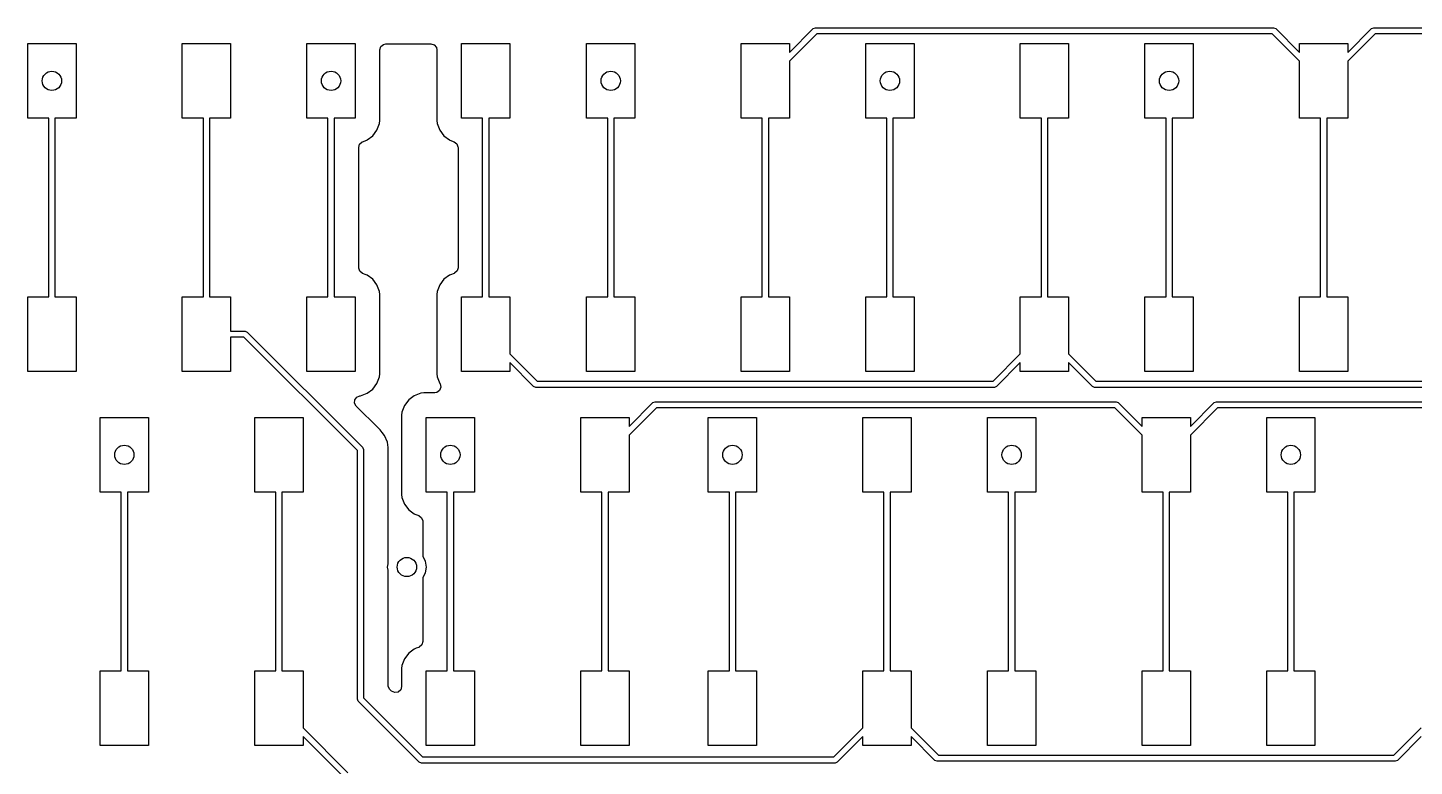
# Model space of a CAD drawing. Extents: x 1.41 to 5.4, y -5.53 to -2.36.
# Drawn here: x 1.423 to 2.553, y -4.674 to -4.072 of the extents above; entities that cross this region are included whole.
import ezdxf

# ---------------------------------------------------------------- set-up
doc = ezdxf.new("R2010")
doc.units = 0
doc.header["$MEASUREMENT"] = 0
doc.layers.add('BLACK', color=7, linetype='CONTINUOUS')

msp = doc.modelspace()

# ---------------------------------------------------------------- linework, layer by layer
at = {"layer": 'BLACK', "linetype": 'CONTINUOUS'}
for p, q in [((2.04409, -4.09194), (2.06351, -4.07252)), ((2.06631, -4.07679), (2.04409, -4.09901)), ((2.06351, -4.07252), (2.06528, -4.07179)), ((2.06528, -4.07179), (2.43866, -4.07179)), ((2.43763, -4.07679), (2.06631, -4.07679)), ((2.45984, -4.09901), (2.43763, -4.07679)), ((2.43866, -4.07179), (2.44043, -4.07252)), ((2.44043, -4.07252), (2.45984, -4.09194)), ((2.49921, -4.09194), (2.51863, -4.07252)), ((2.52143, -4.07679), (2.49921, -4.09901)), ((2.51863, -4.07252), (2.52039, -4.07179)), ((2.51863, -4.07252), (2.51863, -4.07252)), ((2.52039, -4.07179), (2.89417, -4.07179)), ((2.89314, -4.07679), (2.52143, -4.07679)), ((1.42323, -4.14567), (1.42323, -4.08465)), ((1.42323, -4.08465), (1.4626, -4.08465)), ((1.4626, -4.08465), (1.4626, -4.14567)), ((1.54921, -4.14567), (1.54921, -4.08465)), ((1.54921, -4.08465), (1.58858, -4.08465)), ((1.58858, -4.08465), (1.58858, -4.14567)), ((1.65079, -4.14567), (1.65079, -4.08465)), ((1.65079, -4.08465), (1.69016, -4.08465)), ((1.69016, -4.08465), (1.69016, -4.14567)), ((1.71018, -4.08994), (1.71096, -4.08726)), ((1.71018, -4.14756), (1.71018, -4.08994)), ((1.71096, -4.08726), (1.71308, -4.08543)), ((1.71308, -4.08543), (1.71514, -4.08498)), ((1.71514, -4.08498), (1.75179, -4.08498)), ((1.75179, -4.08498), (1.75447, -4.08577)), ((1.75447, -4.08577), (1.7563, -4.08788)), ((1.7563, -4.08788), (1.75675, -4.08994)), ((1.75675, -4.08994), (1.75675, -4.14756)), ((1.77677, -4.14567), (1.77677, -4.08465)), ((1.77677, -4.08465), (1.81614, -4.08465)), ((1.81614, -4.08465), (1.81614, -4.14567)), ((1.87874, -4.14567), (1.87874, -4.08465)), ((1.87874, -4.08465), (1.91811, -4.08465)), ((1.91811, -4.08465), (1.91811, -4.14567)), ((2.00472, -4.14567), (2.00472, -4.08465)), ((2.00472, -4.08465), (2.04409, -4.08465)), ((2.04409, -4.08465), (2.04409, -4.09194)), ((2.1063, -4.14567), (2.1063, -4.08465)), ((2.1063, -4.08465), (2.14567, -4.08465)), ((2.14567, -4.08465), (2.14567, -4.14567)), ((2.23228, -4.14567), (2.23228, -4.08465)), ((2.23228, -4.08465), (2.27165, -4.08465)), ((2.27165, -4.08465), (2.27165, -4.14567)), ((2.33386, -4.14567), (2.33386, -4.08465)), ((2.33386, -4.08465), (2.37323, -4.08465)), ((2.37323, -4.08465), (2.37323, -4.14567)), ((2.45984, -4.09194), (2.45984, -4.08465)), ((2.45984, -4.08465), (2.49921, -4.08465)), ((2.49921, -4.08465), (2.49921, -4.09194)), ((2.04409, -4.09901), (2.04409, -4.14567)), ((2.45984, -4.14567), (2.45984, -4.09901)), ((2.49921, -4.09901), (2.49921, -4.14567)), ((1.44041, -4.14567), (1.42323, -4.14567)), ((1.44041, -4.29134), (1.44041, -4.14567)), ((1.4626, -4.14567), (1.44541, -4.14567)), ((1.44541, -4.14567), (1.44541, -4.29134)), ((1.5664, -4.14567), (1.54921, -4.14567)), ((1.5664, -4.29134), (1.5664, -4.14567)), ((1.58858, -4.14567), (1.5714, -4.14567)), ((1.5714, -4.14567), (1.5714, -4.29134)), ((1.66797, -4.14567), (1.65079, -4.14567)), ((1.66797, -4.29134), (1.66797, -4.14567)), ((1.69016, -4.14567), (1.67297, -4.14567)), ((1.67297, -4.14567), (1.67297, -4.29134)), ((1.70991, -4.15001), (1.71018, -4.14756)), ((1.75675, -4.14756), (1.75702, -4.15001)), ((1.79396, -4.14567), (1.77677, -4.14567)), ((1.79396, -4.29134), (1.79396, -4.14567)), ((1.81614, -4.14567), (1.79896, -4.14567)), ((1.79896, -4.14567), (1.79896, -4.29134)), ((1.89593, -4.14567), (1.87874, -4.14567)), ((1.89593, -4.29134), (1.89593, -4.14567)), ((1.91811, -4.14567), (1.90093, -4.14567)), ((1.90093, -4.14567), (1.90093, -4.29134)), ((2.02191, -4.14567), (2.00472, -4.14567)), ((2.02191, -4.29134), (2.02191, -4.14567)), ((2.04409, -4.14567), (2.02691, -4.14567)), ((2.02691, -4.14567), (2.02691, -4.29134)), ((2.12348, -4.14567), (2.1063, -4.14567)), ((2.12348, -4.29134), (2.12348, -4.14567)), ((2.14567, -4.14567), (2.12848, -4.14567)), ((2.12848, -4.14567), (2.12848, -4.29134)), ((2.24947, -4.14567), (2.23228, -4.14567)), ((2.24947, -4.29134), (2.24947, -4.14567)), ((2.27165, -4.14567), (2.25447, -4.14567)), ((2.25447, -4.14567), (2.25447, -4.29134)), ((2.35104, -4.14567), (2.33386, -4.14567)), ((2.35104, -4.29134), (2.35104, -4.14567)), ((2.37323, -4.14567), (2.35604, -4.14567)), ((2.35604, -4.14567), (2.35604, -4.29134)), ((2.47703, -4.14567), (2.45984, -4.14567)), ((2.47703, -4.29134), (2.47703, -4.14567)), ((2.49921, -4.14567), (2.48203, -4.14567)), ((2.48203, -4.14567), (2.48203, -4.29134)), ((1.70446, -4.15997), (1.7079, -4.15538)), ((1.7079, -4.15538), (1.70991, -4.15001)), ((1.75702, -4.15001), (1.75903, -4.15538)), ((1.75903, -4.15538), (1.76247, -4.15997)), ((1.69299, -4.16943), (1.69378, -4.16674)), ((1.69299, -4.26758), (1.69299, -4.16943)), ((1.69378, -4.16674), (1.69589, -4.16491)), ((1.69589, -4.16491), (1.69621, -4.16478)), ((1.69621, -4.16478), (1.69954, -4.16353)), ((1.69954, -4.16353), (1.69987, -4.16341)), ((1.69987, -4.16341), (1.70446, -4.15997)), ((1.76247, -4.15997), (1.76706, -4.16341)), ((1.76706, -4.16341), (1.76739, -4.16353)), ((1.76739, -4.16353), (1.77072, -4.16478)), ((1.77072, -4.16478), (1.77295, -4.16646)), ((1.77295, -4.16646), (1.77392, -4.16908)), ((1.77392, -4.16908), (1.77394, -4.16943)), ((1.77394, -4.16943), (1.77394, -4.26758)), ((1.693, -4.26793), (1.69299, -4.26758)), ((1.69398, -4.27055), (1.693, -4.26793)), ((1.69621, -4.27223), (1.69398, -4.27055)), ((1.77315, -4.27026), (1.77104, -4.27209)), ((1.77394, -4.26758), (1.77315, -4.27026)), ((1.69906, -4.27329), (1.69621, -4.27223)), ((1.69987, -4.2736), (1.69906, -4.27329)), ((1.70446, -4.27704), (1.69987, -4.2736)), ((1.7079, -4.28163), (1.70446, -4.27704)), ((1.70991, -4.287), (1.7079, -4.28163)), ((1.75903, -4.28163), (1.75702, -4.287)), ((1.76247, -4.27704), (1.75903, -4.28163)), ((1.76706, -4.2736), (1.76247, -4.27704)), ((1.76787, -4.27329), (1.76706, -4.2736)), ((1.77072, -4.27223), (1.76787, -4.27329)), ((1.77104, -4.27209), (1.77072, -4.27223)), ((1.42323, -4.35236), (1.42323, -4.29134)), ((1.42323, -4.29134), (1.44041, -4.29134)), ((1.44541, -4.29134), (1.4626, -4.29134)), ((1.4626, -4.29134), (1.4626, -4.35236)), ((1.54921, -4.35236), (1.54921, -4.29134)), ((1.54921, -4.29134), (1.5664, -4.29134)), ((1.5714, -4.29134), (1.58858, -4.29134)), ((1.58858, -4.29134), (1.58858, -4.31935)), ((1.65079, -4.35236), (1.65079, -4.29134)), ((1.65079, -4.29134), (1.66797, -4.29134)), ((1.67297, -4.29134), (1.69016, -4.29134)), ((1.69016, -4.29134), (1.69016, -4.35236)), ((1.71018, -4.28944), (1.70991, -4.287)), ((1.71018, -4.35426), (1.71018, -4.28944)), ((1.75702, -4.287), (1.75675, -4.28944)), ((1.75675, -4.28944), (1.75675, -4.35426)), ((1.77677, -4.35236), (1.77677, -4.29134)), ((1.77677, -4.29134), (1.79396, -4.29134)), ((1.79896, -4.29134), (1.81614, -4.29134)), ((1.81614, -4.29134), (1.81614, -4.338)), ((1.87874, -4.35236), (1.87874, -4.29134)), ((1.87874, -4.29134), (1.89593, -4.29134)), ((1.90093, -4.29134), (1.91811, -4.29134)), ((1.91811, -4.29134), (1.91811, -4.35236)), ((2.00472, -4.35236), (2.00472, -4.29134)), ((2.00472, -4.29134), (2.02191, -4.29134)), ((2.02691, -4.29134), (2.04409, -4.29134)), ((2.04409, -4.29134), (2.04409, -4.35236)), ((2.1063, -4.35236), (2.1063, -4.29134)), ((2.1063, -4.29134), (2.12348, -4.29134)), ((2.12848, -4.29134), (2.14567, -4.29134)), ((2.14567, -4.29134), (2.14567, -4.35236)), ((2.23228, -4.338), (2.23228, -4.29134)), ((2.23228, -4.29134), (2.24947, -4.29134)), ((2.25447, -4.29134), (2.27165, -4.29134)), ((2.27165, -4.29134), (2.27165, -4.338)), ((2.33386, -4.35236), (2.33386, -4.29134)), ((2.33386, -4.29134), (2.35104, -4.29134)), ((2.35604, -4.29134), (2.37323, -4.29134)), ((2.37323, -4.29134), (2.37323, -4.35236)), ((2.45984, -4.35236), (2.45984, -4.29134)), ((2.45984, -4.29134), (2.47703, -4.29134)), ((2.48203, -4.29134), (2.49921, -4.29134)), ((2.49921, -4.29134), (2.49921, -4.35236)), ((1.58858, -4.31935), (1.60043, -4.31935)), ((1.5994, -4.32435), (1.58858, -4.32435)), ((1.58858, -4.32435), (1.58858, -4.35236)), ((1.69191, -4.41686), (1.5994, -4.32435)), ((1.60043, -4.31935), (1.6022, -4.32008)), ((1.6022, -4.32008), (1.69618, -4.41406)), ((1.81614, -4.338), (1.83836, -4.36022)), ((2.21007, -4.36022), (2.23228, -4.338)), ((2.27165, -4.338), (2.29387, -4.36022)), ((1.83556, -4.36448), (1.81614, -4.34507)), ((1.81614, -4.34507), (1.81614, -4.35236)), ((2.23228, -4.34507), (2.21287, -4.36448)), ((2.23228, -4.35236), (2.23228, -4.34507)), ((2.29107, -4.36448), (2.27165, -4.34507)), ((2.27165, -4.34507), (2.27165, -4.35236)), ((1.4626, -4.35236), (1.42323, -4.35236)), ((1.58858, -4.35236), (1.54921, -4.35236)), ((1.69016, -4.35236), (1.65079, -4.35236)), ((1.70446, -4.36666), (1.7079, -4.36207)), ((1.7079, -4.36207), (1.70991, -4.35671)), ((1.70991, -4.35671), (1.71018, -4.35426)), ((1.75675, -4.35426), (1.75702, -4.35671)), ((1.75702, -4.35671), (1.75903, -4.36207)), ((1.75903, -4.36207), (1.75924, -4.36236)), ((1.81614, -4.35236), (1.77677, -4.35236)), ((1.83836, -4.36022), (2.21007, -4.36022)), ((1.91811, -4.35236), (1.87874, -4.35236)), ((2.04409, -4.35236), (2.00472, -4.35236)), ((2.14567, -4.35236), (2.1063, -4.35236)), ((2.27165, -4.35236), (2.23228, -4.35236)), ((2.29387, -4.36022), (2.66518, -4.36022)), ((2.37323, -4.35236), (2.33386, -4.35236)), ((2.49921, -4.35236), (2.45984, -4.35236)), ((1.6899, -4.37537), (1.69157, -4.37313)), ((1.69157, -4.37313), (1.69401, -4.37217)), ((1.69401, -4.37217), (1.69402, -4.37217)), ((1.69402, -4.37217), (1.6945, -4.37212)), ((1.6945, -4.37212), (1.69987, -4.3701)), ((1.69987, -4.3701), (1.70446, -4.36666)), ((1.73832, -4.37202), (1.73373, -4.37546)), ((1.74369, -4.37001), (1.73832, -4.37202)), ((1.74614, -4.36974), (1.74369, -4.37001)), ((1.75492, -4.36974), (1.74614, -4.36974)), ((1.75665, -4.36943), (1.75492, -4.36974)), ((1.75889, -4.36775), (1.75665, -4.36943)), ((1.75986, -4.36513), (1.75889, -4.36775)), ((1.75924, -4.36236), (1.75927, -4.3624)), ((1.75927, -4.3624), (1.75986, -4.36513)), ((1.83732, -4.36522), (1.83556, -4.36448)), ((2.2111, -4.36522), (1.83732, -4.36522)), ((2.21287, -4.36448), (2.2111, -4.36522)), ((2.29284, -4.36522), (2.29107, -4.36448)), ((2.66622, -4.36522), (2.29284, -4.36522)), ((1.6897, -4.37816), (1.6899, -4.37537)), ((1.69104, -4.38061), (1.6897, -4.37816)), ((1.70906, -4.39863), (1.69104, -4.38061)), ((1.73029, -4.38005), (1.72828, -4.38542)), ((1.73373, -4.37546), (1.73029, -4.38005)), ((1.91339, -4.39706), (1.9328, -4.37764)), ((1.9356, -4.38191), (1.91339, -4.40413)), ((1.9328, -4.37764), (1.93457, -4.37691)), ((1.93457, -4.37691), (2.31031, -4.37691)), ((2.30928, -4.38191), (1.9356, -4.38191)), ((2.3315, -4.40413), (2.30928, -4.38191)), ((2.31031, -4.37691), (2.31208, -4.37764)), ((2.31208, -4.37764), (2.3315, -4.39706)), ((2.37087, -4.39706), (2.39028, -4.37764)), ((2.39308, -4.38191), (2.37087, -4.40413)), ((2.39028, -4.37764), (2.39205, -4.37691)), ((2.39205, -4.37691), (2.76937, -4.37691)), ((2.76833, -4.38191), (2.39308, -4.38191)), ((1.48228, -4.45079), (1.48228, -4.38976)), ((1.48228, -4.38976), (1.52165, -4.38976)), ((1.52165, -4.38976), (1.52165, -4.45079)), ((1.60827, -4.45079), (1.60827, -4.38976)), ((1.60827, -4.38976), (1.64764, -4.38976)), ((1.64764, -4.38976), (1.64764, -4.45079)), ((1.72828, -4.38542), (1.72801, -4.38787)), ((1.72801, -4.38787), (1.72801, -4.45268)), ((1.74803, -4.45079), (1.74803, -4.38976)), ((1.74803, -4.38976), (1.7874, -4.38976)), ((1.7874, -4.38976), (1.7874, -4.45079)), ((1.87402, -4.45079), (1.87402, -4.38976)), ((1.87402, -4.38976), (1.91339, -4.38976)), ((1.91339, -4.38976), (1.91339, -4.39706)), ((1.97795, -4.45079), (1.97795, -4.38976)), ((1.97795, -4.38976), (2.01732, -4.38976)), ((2.01732, -4.38976), (2.01732, -4.45079)), ((2.10394, -4.45079), (2.10394, -4.38976)), ((2.10394, -4.38976), (2.14331, -4.38976)), ((2.14331, -4.38976), (2.14331, -4.45079)), ((2.20551, -4.45079), (2.20551, -4.38976)), ((2.20551, -4.38976), (2.24488, -4.38976)), ((2.24488, -4.38976), (2.24488, -4.45079)), ((2.3315, -4.39706), (2.3315, -4.38976)), ((2.3315, -4.38976), (2.37087, -4.38976)), ((2.37087, -4.38976), (2.37087, -4.39706)), ((2.43307, -4.45079), (2.43307, -4.38976)), ((2.43307, -4.38976), (2.47244, -4.38976)), ((2.47244, -4.38976), (2.47244, -4.45079)), ((1.70955, -4.39906), (1.70906, -4.39863)), ((1.71047, -4.39977), (1.70955, -4.39906)), ((1.71138, -4.40095), (1.71047, -4.39977)), ((1.71213, -4.40193), (1.71138, -4.40095)), ((1.71138, -4.40095), (1.71138, -4.40095)), ((1.71408, -4.40447), (1.71213, -4.40193)), ((1.71635, -4.40995), (1.71408, -4.40447)), ((1.91339, -4.40413), (1.91339, -4.45079)), ((2.3315, -4.45079), (2.3315, -4.40413)), ((2.37087, -4.40413), (2.37087, -4.45079)), ((1.69191, -4.61961), (1.69191, -4.41686)), ((1.69618, -4.41406), (1.69691, -4.41583)), ((1.69691, -4.41583), (1.69691, -4.61857)), ((1.71693, -4.41435), (1.71635, -4.40995)), ((1.71712, -4.41583), (1.71693, -4.41435)), ((1.71693, -4.41435), (1.71693, -4.41435)), ((1.71693, -4.41763), (1.71697, -4.41698)), ((1.71693, -4.50932), (1.71693, -4.41763)), ((1.71697, -4.41698), (1.71708, -4.41615)), ((1.71708, -4.41615), (1.71712, -4.41583)), ((1.71708, -4.41615), (1.71708, -4.41615)), ((1.49947, -4.45079), (1.48228, -4.45079)), ((1.49947, -4.59646), (1.49947, -4.45079)), ((1.52165, -4.45079), (1.50447, -4.45079)), ((1.50447, -4.45079), (1.50447, -4.59646)), ((1.62545, -4.45079), (1.60827, -4.45079)), ((1.62545, -4.59646), (1.62545, -4.45079)), ((1.64764, -4.45079), (1.63045, -4.45079)), ((1.63045, -4.45079), (1.63045, -4.59646)), ((1.72801, -4.45268), (1.72828, -4.45513)), ((1.76522, -4.45079), (1.74803, -4.45079)), ((1.76522, -4.59646), (1.76522, -4.45079)), ((1.7874, -4.45079), (1.77022, -4.45079)), ((1.77022, -4.45079), (1.77022, -4.59646)), ((1.8912, -4.45079), (1.87402, -4.45079)), ((1.8912, -4.59646), (1.8912, -4.45079)), ((1.91339, -4.45079), (1.8962, -4.45079)), ((1.8962, -4.45079), (1.8962, -4.59646)), ((1.99514, -4.45079), (1.97795, -4.45079)), ((1.99514, -4.59646), (1.99514, -4.45079)), ((2.01732, -4.45079), (2.00014, -4.45079)), ((2.00014, -4.45079), (2.00014, -4.59646)), ((2.12112, -4.45079), (2.10394, -4.45079)), ((2.12112, -4.59646), (2.12112, -4.45079)), ((2.14331, -4.45079), (2.12612, -4.45079)), ((2.12612, -4.45079), (2.12612, -4.59646)), ((2.2227, -4.45079), (2.20551, -4.45079)), ((2.2227, -4.59646), (2.2227, -4.45079)), ((2.24488, -4.45079), (2.2277, -4.45079)), ((2.2277, -4.45079), (2.2277, -4.59646)), ((2.34868, -4.45079), (2.3315, -4.45079)), ((2.34868, -4.59646), (2.34868, -4.45079)), ((2.37087, -4.45079), (2.35368, -4.45079)), ((2.35368, -4.45079), (2.35368, -4.59646)), ((2.45026, -4.45079), (2.43307, -4.45079)), ((2.45026, -4.59646), (2.45026, -4.45079)), ((2.47244, -4.45079), (2.45526, -4.45079)), ((2.45526, -4.45079), (2.45526, -4.59646)), ((1.72828, -4.45513), (1.73029, -4.4605)), ((1.73029, -4.4605), (1.73373, -4.46509)), ((1.73373, -4.46509), (1.73832, -4.46853)), ((1.73832, -4.46853), (1.73865, -4.46865)), ((1.73865, -4.46865), (1.74198, -4.4699)), ((1.74198, -4.4699), (1.74421, -4.47158)), ((1.74421, -4.47158), (1.74518, -4.4742)), ((1.74518, -4.4742), (1.7452, -4.47454)), ((1.7452, -4.47454), (1.7452, -4.50289)), ((1.7452, -4.50289), (1.74726, -4.50694)), ((1.74726, -4.50694), (1.74803, -4.51181)), ((1.71654, -4.51181), (1.71693, -4.50932)), ((1.71693, -4.5143), (1.71654, -4.51181)), ((1.71693, -4.60822), (1.71693, -4.5143)), ((1.74726, -4.51668), (1.7452, -4.52073)), ((1.74803, -4.51181), (1.74726, -4.51668)), ((1.7452, -4.52073), (1.7452, -4.5727)), ((1.74441, -4.57538), (1.7423, -4.57721)), ((1.7452, -4.5727), (1.74441, -4.57538)), ((1.73029, -4.58674), (1.72828, -4.59211)), ((1.73373, -4.58216), (1.73029, -4.58674)), ((1.73832, -4.57872), (1.73373, -4.58216)), ((1.73992, -4.57811), (1.73832, -4.57872)), ((1.74198, -4.57734), (1.73992, -4.57811)), ((1.7423, -4.57721), (1.74198, -4.57734)), ((1.48228, -4.65748), (1.48228, -4.59646)), ((1.48228, -4.59646), (1.49947, -4.59646)), ((1.50447, -4.59646), (1.52165, -4.59646)), ((1.52165, -4.59646), (1.52165, -4.65748)), ((1.60827, -4.65748), (1.60827, -4.59646)), ((1.60827, -4.59646), (1.62545, -4.59646)), ((1.63045, -4.59646), (1.64764, -4.59646)), ((1.64764, -4.59646), (1.64764, -4.64312)), ((1.72828, -4.59211), (1.72801, -4.59456)), ((1.72801, -4.59456), (1.72801, -4.60938)), ((1.74803, -4.65748), (1.74803, -4.59646)), ((1.74803, -4.59646), (1.76522, -4.59646)), ((1.77022, -4.59646), (1.7874, -4.59646)), ((1.7874, -4.59646), (1.7874, -4.65748)), ((1.87402, -4.65748), (1.87402, -4.59646)), ((1.87402, -4.59646), (1.8912, -4.59646)), ((1.8962, -4.59646), (1.91339, -4.59646)), ((1.91339, -4.59646), (1.91339, -4.65748)), ((1.97795, -4.65748), (1.97795, -4.59646)), ((1.97795, -4.59646), (1.99514, -4.59646)), ((2.00014, -4.59646), (2.01732, -4.59646)), ((2.01732, -4.59646), (2.01732, -4.65748)), ((2.10394, -4.64312), (2.10394, -4.59646)), ((2.10394, -4.59646), (2.12112, -4.59646)), ((2.12612, -4.59646), (2.14331, -4.59646)), ((2.14331, -4.59646), (2.14331, -4.64312)), ((2.20551, -4.65748), (2.20551, -4.59646)), ((2.20551, -4.59646), (2.2227, -4.59646)), ((2.2277, -4.59646), (2.24488, -4.59646)), ((2.24488, -4.59646), (2.24488, -4.65748)), ((2.3315, -4.65748), (2.3315, -4.59646)), ((2.3315, -4.59646), (2.34868, -4.59646)), ((2.35368, -4.59646), (2.37087, -4.59646)), ((2.37087, -4.59646), (2.37087, -4.65748)), ((2.43307, -4.65748), (2.43307, -4.59646)), ((2.43307, -4.59646), (2.45026, -4.59646)), ((2.45526, -4.59646), (2.47244, -4.59646)), ((2.47244, -4.59646), (2.47244, -4.65748)), ((1.71704, -4.60928), (1.71693, -4.60822)), ((1.71838, -4.61173), (1.71704, -4.60928)), ((1.72801, -4.60938), (1.72722, -4.61207)), ((1.69264, -4.62137), (1.69191, -4.61961)), ((1.74233, -4.67106), (1.69264, -4.62137)), ((1.69691, -4.61857), (1.74513, -4.66679)), ((1.71954, -4.61289), (1.71838, -4.61173)), ((1.7198, -4.61313), (1.71954, -4.61289)), ((1.72235, -4.6143), (1.7198, -4.61313)), ((1.72511, -4.6139), (1.72235, -4.6143)), ((1.72722, -4.61207), (1.72511, -4.6139)), ((1.64764, -4.64312), (1.68417, -4.67965)), ((2.08026, -4.66679), (2.10394, -4.64312)), ((2.14331, -4.64312), (2.16552, -4.66534)), ((2.53684, -4.66534), (2.55906, -4.64312)), ((1.68136, -4.68391), (1.64764, -4.65019)), ((1.64764, -4.65019), (1.64764, -4.65748)), ((2.10394, -4.65019), (2.08307, -4.67106)), ((2.10394, -4.65748), (2.10394, -4.65019)), ((2.16272, -4.6696), (2.14331, -4.65019)), ((2.14331, -4.65019), (2.14331, -4.65748)), ((2.55906, -4.65019), (2.53964, -4.6696)), ((1.52165, -4.65748), (1.48228, -4.65748)), ((1.64764, -4.65748), (1.60827, -4.65748)), ((1.74513, -4.66679), (2.08026, -4.66679)), ((1.7874, -4.65748), (1.74803, -4.65748)), ((1.91339, -4.65748), (1.87402, -4.65748)), ((2.01732, -4.65748), (1.97795, -4.65748)), ((2.14331, -4.65748), (2.10394, -4.65748)), ((2.16552, -4.66534), (2.53684, -4.66534)), ((2.24488, -4.65748), (2.20551, -4.65748)), ((2.37087, -4.65748), (2.3315, -4.65748)), ((2.47244, -4.65748), (2.43307, -4.65748)), ((1.74409, -4.67179), (1.74233, -4.67106)), ((2.0813, -4.67179), (1.74409, -4.67179)), ((2.08307, -4.67106), (2.0813, -4.67179)), ((2.16449, -4.67034), (2.16272, -4.6696)), ((2.53787, -4.67034), (2.16449, -4.67034)), ((2.53964, -4.6696), (2.53787, -4.67034))]:
    msp.add_line(p, q, dxfattribs=at)
at = {"layer": 'BLACK'}
for centre in [(1.44291, -4.11516), (1.67047, -4.11516), (1.89843, -4.11516), (2.12598, -4.11516), (2.35354, -4.11516), (1.50197, -4.42028), (1.76772, -4.42028), (1.99764, -4.42028), (2.2252, -4.42028), (2.45276, -4.42028), (1.73228, -4.51181)]:
    msp.add_circle(centre, 0.00787, dxfattribs=at)

doc.saveas('drawing.dxf')
